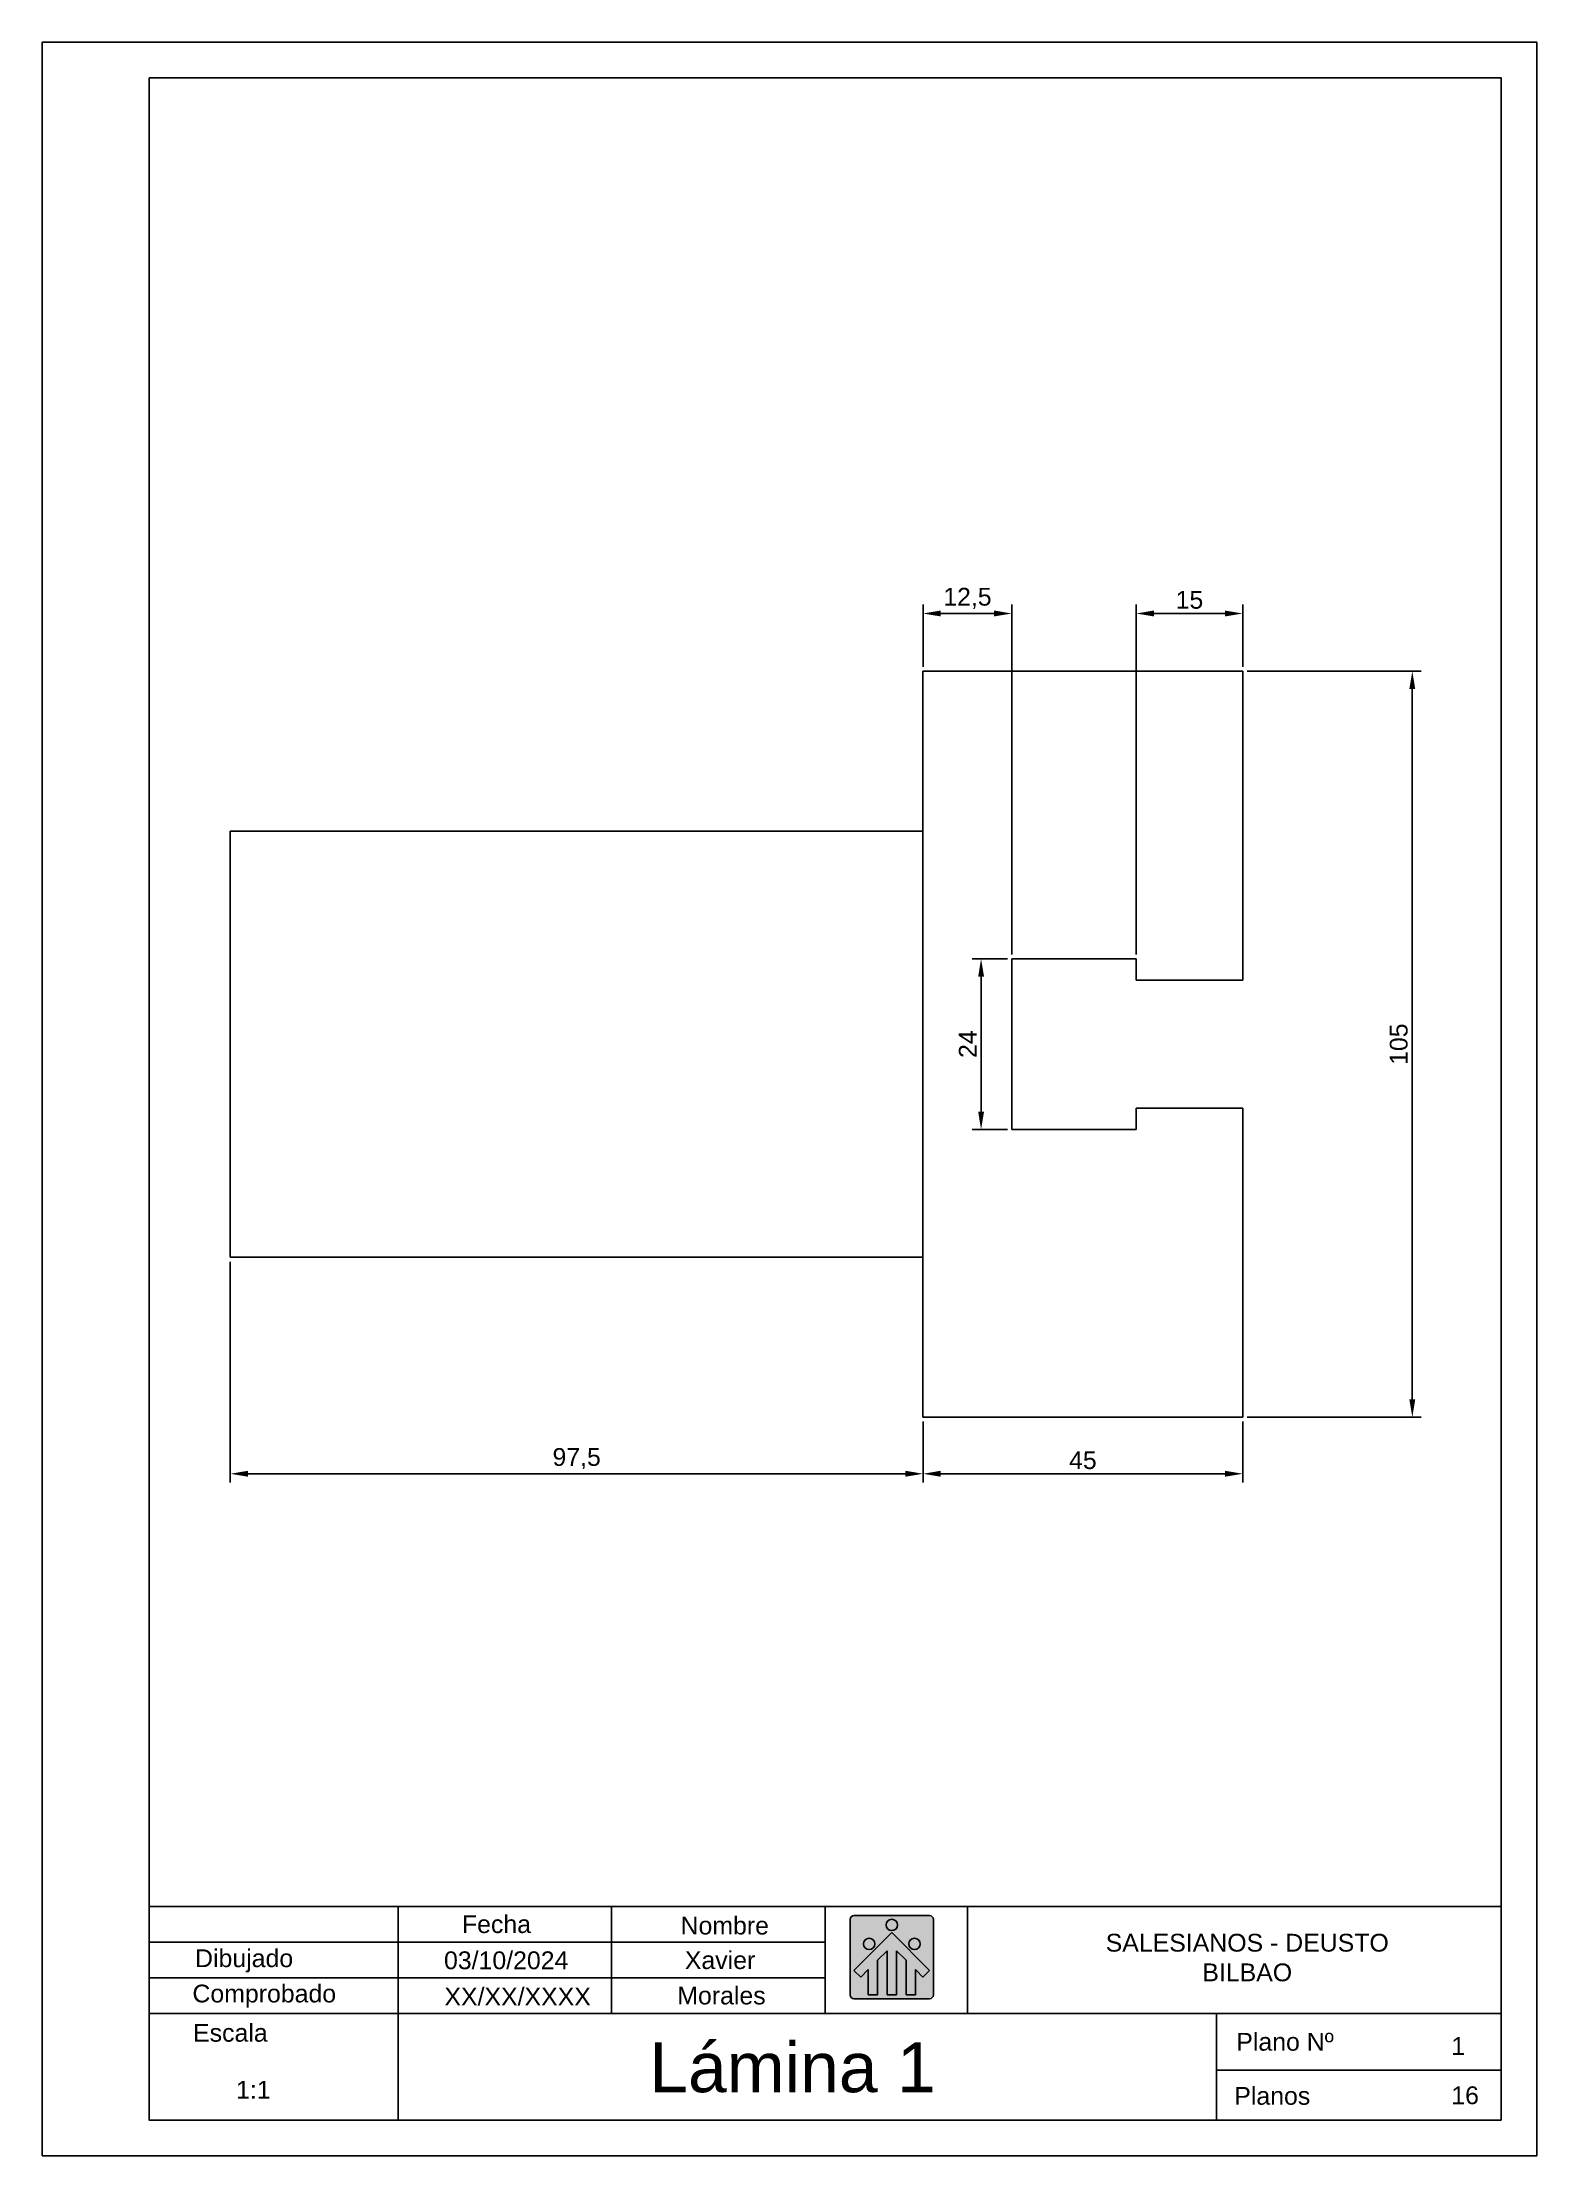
# Paper-space layout 'Lamina_1' of a CAD drawing. Header units: millimetres. Extents: x -1918 to -1708, y -397 to -100.
# The model-space entities are those that its viewports show. They can reach past a viewport. Long polylines and large blocks are cut down to what shows.
import ezdxf

# ---------------------------------------------------------------- set-up
doc = ezdxf.new("R2010")
doc.units = ezdxf.units.MM
for name, color, linetype in [('Caj_Borde', 2, 'Continuous'), ('Caj_text_editar', 6, 'Continuous'), ('Caj_texto_fijo', 7, 'Continuous'), ('Cajetin', 7, 'Continuous'), ('Cota', 3, 'Continuous'), ('Cotas', 3, 'Continuous'), ('Logo_SD', 1, 'Continuous')]:
    doc.layers.add(name, color=color, linetype=linetype)
doc.styles.get("Standard").update_dxf_attribs({"font": 'arial.ttf'})
doc.dimstyles.new('ISO-25', dxfattribs={"dimtxt": 2.5, "dimasz": 2.5, "dimexe": 1.25, "dimexo": 0.625, "dimtad": 1, "dimtxsty": 'Standard', "dimcen": 2.5, "dimadec": 0, "dimazin": 0, "dimtfac": 1, "dimtmove": 0, "dimatfit": 3, "dimfxl": 1, "dimarcsym": 0})

# ---------------------------------------------------------------- blocks, each defined once
blk = doc.blocks.new('*D1')
at = {"layer": 'Cota', "color": 0, "lineweight": -2, "transparency": 16777216}
for p, q in [((198.31, 138.98), (222.81, 138.98)), ((221.56, 136.48), (221.56, 36.48)), ((198.31, 33.98), (222.81, 33.98))]:
    blk.add_line(p, q, dxfattribs=at)
at = {"layer": 'Cota', "color": 0, "transparency": 16777216}
for points in [[(221.14, 136.48), (221.97, 136.48), (221.56, 138.98)], [(221.14, 36.48), (221.97, 36.48), (221.56, 33.98)]]:
    blk.add_solid(points, dxfattribs=at)
at = {"layer": 'Defpoints', "color": 0, "transparency": 16777216}
for p in [(197.69, 138.98), (197.69, 33.98), (221.56, 33.98)]:
    blk.add_point(p, dxfattribs=at)
at = {"layer": 'Cota', "color": 0, "transparency": 16777216, "insert": (219.66, 86.48), "char_height": 2.5, "attachment_point": 5, "rotation": 90}
blk.add_mtext('105', dxfattribs=at)
blk = doc.blocks.new('*D2')
at = {"layer": 'Cota', "color": 0, "lineweight": -2, "transparency": 16777216}
for p, q in [((182.69, 99.11), (182.69, 148.35)), ((185.19, 147.1), (195.19, 147.1)), ((197.69, 139.61), (197.69, 148.35))]:
    blk.add_line(p, q, dxfattribs=at)
at = {"layer": 'Cota', "color": 0, "transparency": 16777216}
for points in [[(185.19, 147.52), (185.19, 146.69), (182.69, 147.1)], [(195.19, 147.52), (195.19, 146.69), (197.69, 147.1)]]:
    blk.add_solid(points, dxfattribs=at)
at = {"layer": 'Defpoints', "color": 0, "transparency": 16777216}
for p in [(197.69, 147.1), (197.69, 138.98), (182.69, 98.48)]:
    blk.add_point(p, dxfattribs=at)
at = {"layer": 'Cota', "color": 0, "transparency": 16777216, "insert": (190.19, 149.01), "char_height": 2.5, "attachment_point": 5}
blk.add_mtext('15', dxfattribs=at)
blk = doc.blocks.new('*D3')
at = {"layer": 'Cota', "color": 0, "lineweight": -2, "transparency": 16777216}
for p, q in [((152.69, 139.61), (152.69, 148.35)), ((162.69, 147.1), (155.19, 147.1)), ((165.19, 99.11), (165.19, 148.35))]:
    blk.add_line(p, q, dxfattribs=at)
at = {"layer": 'Cota', "color": 0, "transparency": 16777216}
for points in [[(155.19, 147.52), (155.19, 146.69), (152.69, 147.1)], [(162.69, 147.52), (162.69, 146.69), (165.19, 147.1)]]:
    blk.add_solid(points, dxfattribs=at)
at = {"layer": 'Defpoints', "color": 0, "transparency": 16777216}
for p in [(152.69, 147.1), (152.69, 138.98), (165.19, 98.48)]:
    blk.add_point(p, dxfattribs=at)
at = {"layer": 'Cota', "color": 0, "transparency": 16777216, "insert": (158.94, 149.23), "char_height": 2.5, "attachment_point": 5}
blk.add_mtext('12,5', dxfattribs=at)
blk = doc.blocks.new('*D4')
at = {"layer": 'Cota', "color": 0, "lineweight": -2, "transparency": 16777216}
for p, q in [((164.56, 98.48), (159.61, 98.48)), ((160.86, 76.98), (160.86, 95.98)), ((164.56, 74.48), (159.61, 74.48))]:
    blk.add_line(p, q, dxfattribs=at)
at = {"layer": 'Cota', "color": 0, "transparency": 16777216}
for points in [[(160.45, 95.98), (161.28, 95.98), (160.86, 98.48)], [(160.45, 76.98), (161.28, 76.98), (160.86, 74.48)]]:
    blk.add_solid(points, dxfattribs=at)
at = {"layer": 'Defpoints', "color": 0, "transparency": 16777216}
for p in [(160.86, 98.48), (165.19, 98.48), (165.19, 74.48)]:
    blk.add_point(p, dxfattribs=at)
at = {"layer": 'Cota', "color": 0, "transparency": 16777216, "insert": (158.98, 86.48), "char_height": 2.5, "attachment_point": 5, "rotation": 90}
blk.add_mtext('24', dxfattribs=at)
blk = doc.blocks.new('*D5')
at = {"layer": 'Cota', "color": 0, "lineweight": -2, "transparency": 16777216}
for p, q in [((152.69, 33.36), (152.69, 24.76)), ((197.69, 33.36), (197.69, 24.76)), ((155.19, 26.01), (195.19, 26.01))]:
    blk.add_line(p, q, dxfattribs=at)
at = {"layer": 'Cota', "color": 0, "transparency": 16777216}
for points in [[(155.19, 26.43), (155.19, 25.59), (152.69, 26.01)], [(195.19, 26.43), (195.19, 25.59), (197.69, 26.01)]]:
    blk.add_solid(points, dxfattribs=at)
at = {"layer": 'Defpoints', "color": 0, "transparency": 16777216}
for p in [(152.69, 33.98), (197.69, 33.98), (197.69, 26.01)]:
    blk.add_point(p, dxfattribs=at)
at = {"layer": 'Cota', "color": 0, "transparency": 16777216, "insert": (175.19, 27.91), "char_height": 2.5, "attachment_point": 5}
blk.add_mtext('45', dxfattribs=at)
blk = doc.blocks.new('*D6')
at = {"layer": 'Cota', "color": 0, "lineweight": -2, "transparency": 16777216}
for p, q in [((55.19, 55.86), (55.19, 24.76)), ((152.69, 33.36), (152.69, 24.76)), ((57.69, 26.01), (150.19, 26.01))]:
    blk.add_line(p, q, dxfattribs=at)
at = {"layer": 'Cota', "color": 0, "transparency": 16777216}
for points in [[(57.69, 26.43), (57.69, 25.59), (55.19, 26.01)], [(150.19, 26.43), (150.19, 25.59), (152.69, 26.01)]]:
    blk.add_solid(points, dxfattribs=at)
at = {"layer": 'Defpoints', "color": 0, "transparency": 16777216}
for p in [(55.19, 56.48), (152.69, 33.98), (152.69, 26.01)]:
    blk.add_point(p, dxfattribs=at)
at = {"layer": 'Cota', "color": 0, "transparency": 16777216, "insert": (103.94, 28.14), "char_height": 2.5, "attachment_point": 5}
blk.add_mtext('97,5', dxfattribs=at)

msp = doc.modelspace()

# ---------------------------------------------------------------- linework, layer by layer
for p, q in [((152.686, 138.982), (197.686, 138.982)), ((152.686, 33.982), (152.686, 138.982)), ((197.686, 138.982), (197.686, 95.482)), ((152.686, 116.482), (55.186, 116.482)), ((55.186, 116.482), (55.186, 56.482)), ((152.686, 56.482), (152.686, 116.482)), ((165.186, 98.482), (165.186, 74.482)), ((165.186, 98.482), (182.686, 98.482)), ((182.686, 95.482), (182.686, 98.482)), ((197.686, 95.482), (182.686, 95.482)), ((197.686, 77.482), (182.686, 77.482)), ((182.686, 77.482), (182.686, 74.482)), ((197.686, 77.482), (197.686, 33.982)), ((165.186, 74.482), (182.686, 74.482)), ((55.186, 56.482), (152.686, 56.482)), ((197.686, 33.982), (152.686, 33.982))]:
    msp.add_line(p, q)

# ---------------------------------------------------------------- dimensions: what is measured, and where the dimension line sits
at = {"layer": 'Cota'}
for base, p1, p2, picture, middle in [((152.686, 147.105), (165.186, 98.482), (152.686, 138.982), '*D3', (158.936, 149.232)), ((197.686, 147.105), (182.686, 98.482), (197.686, 138.982), '*D2', (190.186, 149.006)), ((152.686, 26.009), (55.186, 56.482), (152.686, 33.982), '*D6', (103.936, 28.137)), ((197.686, 26.009), (152.686, 33.982), (197.686, 33.982), '*D5', (175.186, 27.906))]:
    dim = msp.add_linear_dim(base=base, p1=p1, p2=p2, dimstyle='ISO-25', dxfattribs=at)
    dim.commit()
    dim.dimension.update_dxf_attribs({"geometry": picture, "text_midpoint": middle})
for base, p1, p2, picture, middle in [((221.558, 33.982), (197.686, 138.982), (197.686, 33.982), '*D1', (219.656, 86.482)), ((160.865, 98.482), (165.186, 74.482), (165.186, 98.482), '*D4', (158.985, 86.482))]:
    dim = msp.add_linear_dim(base=base, p1=p1, p2=p2, angle=90, dimstyle='ISO-25', dxfattribs=at)
    dim.commit()
    dim.dimension.update_dxf_attribs({"geometry": picture, "text_midpoint": middle})

psp = doc.layouts.new('Lamina_1')

# ---------------------------------------------------------------- hatches: boundary and pattern name
at = {"true_color": 0xffffff}
h = psp.add_hatch(color=7, dxfattribs=at)
h.dxf.hatch_style = 1
h.paths.add_polyline_path([(-1797.61, -364.5, 1), (-1799.2, -364.5, 1)])
h.paths.add_polyline_path([(-1800.8, -367.16, 1), (-1802.39, -367.16, 1)], flags=17)
h.paths.add_polyline_path([(-1796.01, -367.16, 1), (-1794.42, -367.16, 1)], flags=17)
h.paths.add_polyline_path([(-1798.41, -365.56), (-1803.72, -370.88), (-1802.78, -371.82), (-1801.73, -370.76), (-1801.73, -374.33), (-1800.4, -374.33), (-1800.4, -369.44), (-1799.07, -368.11), (-1799.07, -374.33), (-1797.74, -374.33), (-1797.74, -368.11), (-1796.41, -369.44), (-1796.41, -374.33), (-1795.08, -374.33), (-1795.08, -370.76), (-1794.03, -371.82), (-1793.09, -370.88)])
at = {"layer": 'Cotas'}
h = psp.add_hatch(color=1, dxfattribs=at)
h.dxf.hatch_style = 1
h.paths.add_polyline_path([(-1804.25, -374.33, 0.414214), (-1803.72, -374.86), (-1793.09, -374.86, 0.414214), (-1792.56, -374.33), (-1792.56, -370.88), (-1792.56, -363.71, 0.414214), (-1793.09, -363.17), (-1803.72, -363.17, 0.414214), (-1804.25, -363.71)])
h.paths.add_polyline_path([(-1800.8, -367.16, -1), (-1802.39, -367.16, -1)], flags=16)
h.paths.add_polyline_path([(-1798.41, -365.56), (-1793.09, -370.88), (-1794.03, -371.82), (-1795.08, -370.76), (-1795.08, -374.33), (-1796.41, -374.33), (-1796.41, -369.44), (-1797.74, -368.11), (-1797.74, -374.33), (-1799.07, -374.33), (-1799.07, -368.11), (-1800.4, -369.44), (-1800.4, -374.33), (-1801.73, -374.33), (-1801.73, -370.76), (-1802.78, -371.82), (-1803.72, -370.88)], flags=16)
h.paths.add_polyline_path([(-1797.61, -364.5, -1), (-1799.2, -364.5, -1)], flags=16)
h.paths.add_polyline_path([(-1794.42, -367.16, -1), (-1796.01, -367.16, -1)], flags=16)

# ---------------------------------------------------------------- linework, layer by layer
at = {"layer": 'Caj_Borde'}
psp.add_lwpolyline([(-1917.78, -99.92), (-1707.78, -99.92), (-1707.78, -396.92), (-1917.78, -396.92)], close=True, dxfattribs=at)
at = {"layer": 'Cajetin'}
for p, q in [((-1902.78, -361.92), (-1712.78, -361.92)), ((-1867.78, -391.92), (-1867.78, -361.92)), ((-1837.78, -361.92), (-1837.78, -376.92)), ((-1807.78, -361.92), (-1807.78, -376.92)), ((-1787.78, -361.92), (-1787.78, -376.92)), ((-1902.78, -366.92), (-1807.78, -366.92)), ((-1902.78, -371.92), (-1807.78, -371.92)), ((-1902.78, -376.92), (-1712.78, -376.92)), ((-1752.78, -391.92), (-1752.78, -376.92)), ((-1712.78, -384.92), (-1752.78, -384.92))]:
    psp.add_line(p, q, dxfattribs=at)
psp.add_lwpolyline([(-1902.78, -104.92), (-1712.78, -104.92), (-1712.78, -391.92), (-1902.78, -391.92)], close=True, dxfattribs=at)
at = {"layer": 'Logo_SD'}
for p, q in [((-1804.25, -363.71), (-1804.25, -374.33)), ((-1803.72, -363.17), (-1793.09, -363.17)), ((-1792.56, -370.88), (-1792.56, -363.71)), ((-1803.72, -370.88), (-1798.41, -365.56)), ((-1800.4, -369.44), (-1799.07, -368.11)), ((-1799.07, -368.11), (-1799.07, -374.33)), ((-1798.41, -365.56), (-1793.09, -370.88)), ((-1797.74, -368.11), (-1796.41, -369.44)), ((-1797.74, -368.11), (-1797.74, -374.33)), ((-1802.78, -371.82), (-1803.72, -370.88)), ((-1802.78, -371.82), (-1801.73, -370.76)), ((-1801.73, -370.76), (-1801.73, -374.33)), ((-1800.4, -369.44), (-1800.4, -374.33)), ((-1796.41, -369.44), (-1796.41, -374.33)), ((-1795.08, -370.76), (-1794.03, -371.82)), ((-1795.08, -370.76), (-1795.08, -374.33)), ((-1794.03, -371.82), (-1793.09, -370.88)), ((-1792.56, -374.33), (-1792.56, -370.88)), ((-1793.09, -374.86), (-1803.72, -374.86)), ((-1801.73, -374.33), (-1800.4, -374.33)), ((-1799.07, -374.33), (-1797.74, -374.33)), ((-1796.41, -374.33), (-1795.08, -374.33))]:
    psp.add_line(p, q, dxfattribs=at)
for centre in [(-1798.41, -364.5), (-1801.59, -367.16), (-1795.22, -367.16)]:
    psp.add_circle(centre, 0.797, dxfattribs=at)
for centre, start, end in [((-1803.72, -363.71), 90, 180), ((-1793.09, -363.71), 0, 90), ((-1803.72, -374.33), 180, 270), ((-1793.09, -374.33), 270, 0)]:
    psp.add_arc(centre, 0.531, start, end, dxfattribs=at)

# ---------------------------------------------------------------- texts
at = {"layer": 'Caj_text_editar', "attachment_point": 1}
for s, width, insert, char_height in [('03/10/2024', 4.8216, (-1861.33, -368.21), 2.5), ('Xavier', 4.8216, (-1827.49, -368.19), 2.5), ('XX/XX/XXXX', 4.8216, (-1861.27, -373.31), 2.5), ('Morales', 4.8216, (-1828.55, -373.16), 2.5), ('Lámina 1', 46.3053, (-1832.48, -381), 7), ('1', 3.8577, (-1719.79, -380.25), 2.5), ('1:1', 4.8216, (-1890.55, -386.4), 2.5), ('16', 4.8216, (-1719.79, -387.18), 2.5)]:
    psp.add_mtext_dynamic_manual_height_columns(s, width=width, gutter_width=12.5, heights=[0], dxfattribs=dict(at, insert=insert, char_height=char_height))
at = {"layer": 'Caj_texto_fijo', "char_height": 2.5}
for s, width, insert, attachment_point in [('Fecha', 9.4868, (-1858.81, -363.13), 1), ('Nombre', 9.4868, (-1828.09, -363.33), 1), ('Dibujado', 14.1272, (-1896.31, -367.92), 1), ('SALESIANOS - DEUSTO BILBAO', 41.1346, (-1748.46, -365.74), 2), ('Comprobado', 20.531, (-1896.68, -372.88), 1), ('Escala', 11.1573, (-1896.59, -378.4), 1), ('Plano Nº', 14.4057, (-1750, -379.66), 1), ('Planos', 10.9717, (-1750.28, -387.26), 1)]:
    psp.add_mtext_dynamic_manual_height_columns(s, width=width, gutter_width=12.5, heights=[0], dxfattribs=dict(at, insert=insert, attachment_point=attachment_point))

# ---------------------------------------------------------------- viewports
at = {"layer": 'Cajetin'}
psp.add_viewport(center=(-1807.78, -233.42), size=(190, 257), view_center_point=(138.906, 93.792), view_height=257.4269, dxfattribs=at)

doc.saveas('drawing.dxf')
